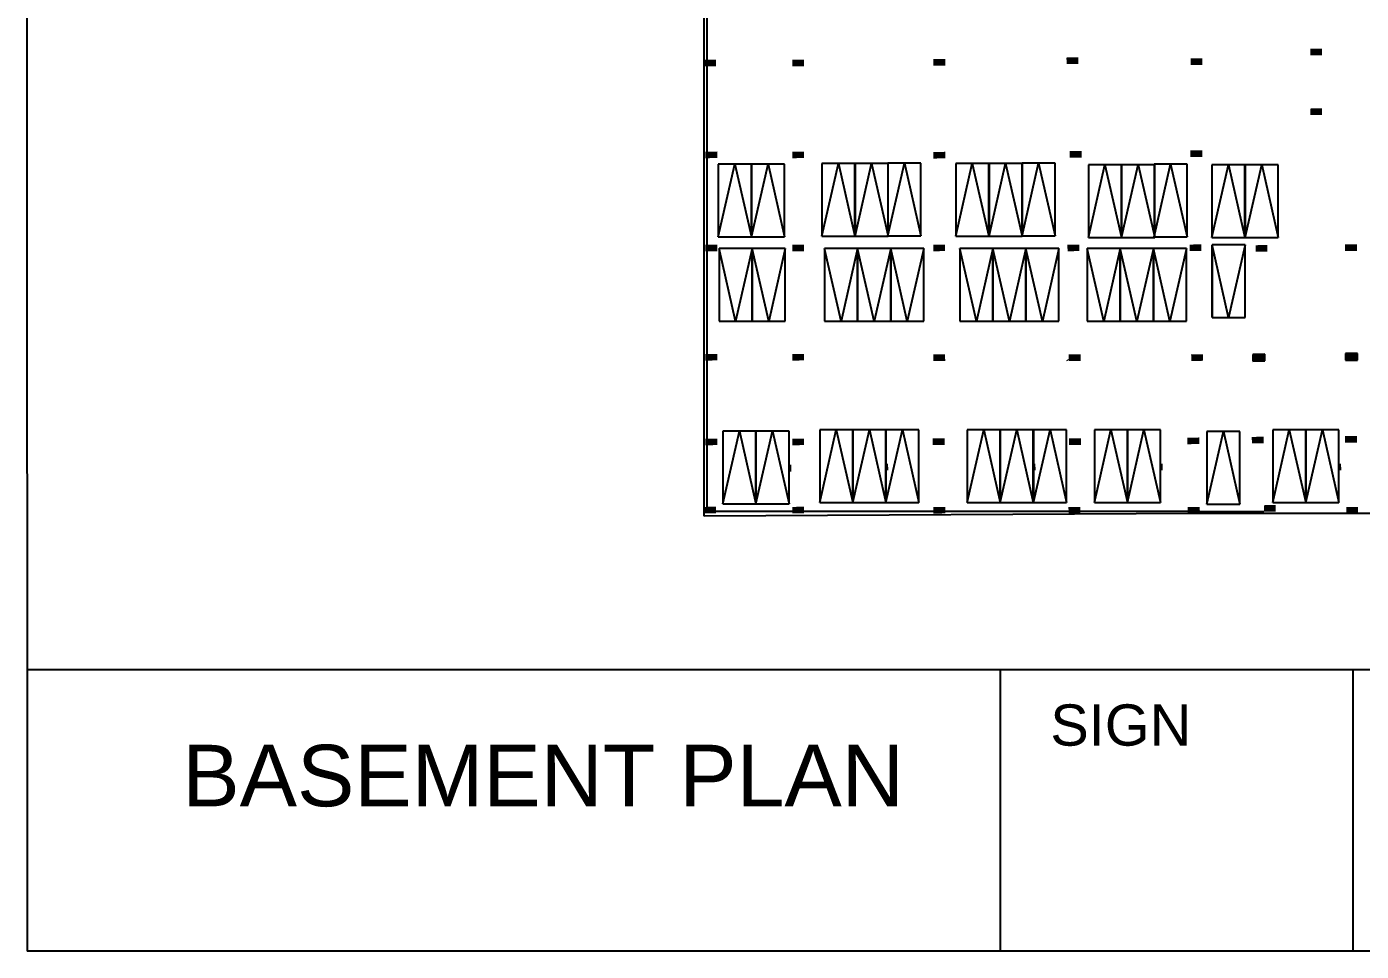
# Model space of a CAD drawing. Header units: millimetres. Extents: x 587797 to 2274247, y 1711 to 439204.
# Drawn here: x 587797 to 688771, y 176209 to 246203 of the extents above; entities that cross this region are included whole.
import ezdxf

# ---------------------------------------------------------------- set-up
doc = ezdxf.new("R2010")
doc.units = ezdxf.units.MM
doc.layers.add('finiture', color=7, linetype='Continuous', lineweight=20)
doc.styles.get("Standard").update_dxf_attribs({"font": 'arial.ttf'})

msp = doc.modelspace()

# ---------------------------------------------------------------- hatches: boundary and pattern name
h = msp.add_hatch(color=256)
h.dxf.hatch_style = 1
h.paths.add_polyline_path([(685809.726, 244034.076), (685805.439, 244534.058), (684905.472, 244526.34), (684909.759, 244026.358)])
h = msp.add_hatch(color=256)
h.dxf.hatch_style = 1
h.paths.add_polyline_path([(639947.306, 243205.961), (639943.018, 243705.942), (639043.051, 243698.224), (639047.339, 243198.243)])
h = msp.add_hatch(color=256)
h.dxf.hatch_style = 1
h.paths.add_polyline_path([(646617.943, 243205.961), (646613.655, 243705.942), (645713.688, 243698.224), (645717.976, 243198.243)])
h = msp.add_hatch(color=256)
h.dxf.hatch_style = 1
h.paths.add_polyline_path([(657294.671, 243253.62), (657290.384, 243753.602), (656390.417, 243745.884), (656394.704, 243245.902)])
h = msp.add_hatch(color=256)
h.dxf.hatch_style = 1
h.paths.add_polyline_path([(667369.526, 243377.478), (667365.239, 243877.46), (666465.272, 243869.742), (666469.56, 243369.76)])
h = msp.add_hatch(color=256)
h.dxf.hatch_style = 1
h.paths.add_polyline_path([(676752.936, 243314.937), (676748.648, 243814.918), (675848.681, 243807.2), (675852.969, 243307.219)])
h = msp.add_hatch(color=256)
h.dxf.hatch_style = 1
h.paths.add_polyline_path([(685809.726, 239516.507), (685805.439, 240016.489), (684905.472, 240008.771), (684909.759, 239508.789)])
h = msp.add_hatch(color=256)
h.dxf.hatch_style = 1
h.paths.add_polyline_path([(640042.235, 236254.43), (640037.948, 236754.412), (639137.981, 236746.694), (639142.268, 236246.712)])
h = msp.add_hatch(color=256)
h.dxf.hatch_style = 1
h.paths.add_polyline_path([(646617.943, 236254.43), (646613.655, 236754.412), (645713.688, 236746.694), (645717.976, 236246.712)])
h = msp.add_hatch(color=256)
h.dxf.hatch_style = 1
h.paths.add_polyline_path([(657294.671, 236229.792), (657290.384, 236729.774), (656390.417, 236722.056), (656394.704, 236222.074)])
h = msp.add_hatch(color=256)
h.dxf.hatch_style = 1
h.paths.add_polyline_path([(667616.179, 236289.878), (667611.891, 236789.86), (666711.924, 236782.142), (666716.212, 236282.16)])
h = msp.add_hatch(color=256)
h.dxf.hatch_style = 1
h.paths.add_polyline_path([(676745.586, 236339.225), (676741.298, 236839.207), (675841.332, 236831.489), (675845.619, 236331.507)])
h = msp.add_hatch(color=256)
h.dxf.hatch_style = 1
h.paths.add_polyline_path([(640042.235, 229208.722), (640037.948, 229708.704), (639137.981, 229700.986), (639142.268, 229201.004)])
h = msp.add_hatch(color=256)
h.dxf.hatch_style = 1
h.paths.add_polyline_path([(646617.943, 229208.722), (646613.655, 229708.704), (645713.688, 229700.986), (645717.976, 229201.004)])
h = msp.add_hatch(color=256)
h.dxf.hatch_style = 1
h.paths.add_polyline_path([(657284.731, 229213.127), (657280.443, 229713.109), (656380.476, 229705.391), (656384.764, 229205.41)])
h = msp.add_hatch(color=256)
h.dxf.hatch_style = 1
h.paths.add_polyline_path([(667443.837, 229213.127), (667439.549, 229713.109), (666539.582, 229705.391), (666543.87, 229205.41)])
h = msp.add_hatch(color=256)
h.dxf.hatch_style = 1
h.paths.add_polyline_path([(676679.302, 229219.643), (676675.014, 229719.625), (675775.047, 229711.907), (675779.335, 229211.926)])
h = msp.add_hatch(color=256)
h.dxf.hatch_style = 1
h.paths.add_polyline_path([(681671.601, 229170.048), (681667.314, 229670.03), (680767.347, 229662.312), (680771.634, 229162.33)])
h = msp.add_hatch(color=256)
h.dxf.hatch_style = 1
h.paths.add_polyline_path([(688446.314, 229228.146), (688442.026, 229728.128), (687542.059, 229720.41), (687546.347, 229220.428)])
h = msp.add_hatch(color=256)
h.dxf.hatch_style = 1
h.paths.add_polyline_path([(640042.235, 220936.336), (640037.948, 221436.317), (639137.981, 221428.599), (639142.268, 220928.618)])
h = msp.add_hatch(color=256)
h.dxf.hatch_style = 1
h.paths.add_polyline_path([(646617.943, 220936.336), (646613.655, 221436.317), (645713.688, 221428.599), (645717.976, 220928.618)])
h = msp.add_hatch(color=256)
h.dxf.hatch_style = 1
h.paths.add_polyline_path([(657287.969, 220906.323), (657283.682, 221406.305), (656383.715, 221398.587), (656388.002, 220898.606)])
h = msp.add_hatch(color=256)
h.dxf.hatch_style = 1
h.paths.add_polyline_path([(667544.037, 220902.465), (667539.749, 221402.446), (666639.782, 221394.728), (666644.07, 220894.747)])
h = msp.add_hatch(color=256)
h.dxf.hatch_style = 1
h.paths.add_polyline_path([(676802.243, 220908.981), (676797.955, 221408.962), (675897.988, 221401.244), (675902.276, 220901.263)])
h = msp.add_hatch(color=256)
h.dxf.hatch_style = 1
h.paths.add_polyline_path([(681465.403, 220902.465), (681461.115, 221402.446), (680561.148, 221394.728), (680565.436, 220894.747)])
h = msp.add_hatch(color=256)
h.dxf.hatch_style = 1
h.paths.add_polyline_path([(688475.21, 220962.579), (688470.923, 221462.56), (687570.956, 221454.843), (687575.243, 220954.861)])
h = msp.add_hatch(color=256)
h.dxf.hatch_style = 1
h.paths.add_polyline_path([(676520.668, 214605.041), (676516.38, 215105.023), (675616.413, 215097.305), (675620.701, 214597.324)])
h = msp.add_hatch(color=256)
h.dxf.hatch_style = 1
h.paths.add_polyline_path([(681390.707, 214659.567), (681386.419, 215159.549), (680486.452, 215151.831), (680490.74, 214651.85)])
h = msp.add_hatch(color=256)
h.dxf.hatch_style = 1
h.paths.add_polyline_path([(688445.61, 214720.068), (688441.322, 215220.05), (687541.356, 215212.332), (687545.643, 214712.351)])
h = msp.add_hatch(color=256)
h.dxf.hatch_style = 1
h.paths.add_polyline_path([(640042.235, 214526.884), (640037.948, 215026.865), (639137.981, 215019.148), (639142.268, 214519.166)])
h = msp.add_hatch(color=256)
h.dxf.hatch_style = 1
h.paths.add_polyline_path([(646617.943, 214526.884), (646613.655, 215026.865), (645713.688, 215019.148), (645717.976, 214519.166)])
h = msp.add_hatch(color=256)
h.dxf.hatch_style = 1
h.paths.add_polyline_path([(657251.659, 214541.006), (657247.371, 215040.987), (656347.404, 215033.27), (656351.692, 214533.288)])
h = msp.add_hatch(color=256)
h.dxf.hatch_style = 1
h.paths.add_polyline_path([(667565.483, 214541.006), (667561.195, 215040.987), (666661.228, 215033.27), (666665.516, 214533.288)])
h = msp.add_hatch(color=256)
h.dxf.hatch_style = 1
h.paths.add_polyline_path([(639947.306, 209361.041), (639943.018, 209861.023), (639043.051, 209853.305), (639047.339, 209353.323)])
h = msp.add_hatch(color=256)
h.dxf.hatch_style = 1
h.paths.add_polyline_path([(646617.943, 209361.041), (646613.655, 209861.023), (645713.688, 209853.305), (645717.976, 209353.323)])
h = msp.add_hatch(color=256)
h.dxf.hatch_style = 1
h.paths.add_polyline_path([(657294.671, 209353.377), (657290.384, 209853.359), (656390.417, 209845.641), (656394.704, 209345.659)])
h = msp.add_hatch(color=256)
h.dxf.hatch_style = 1
h.paths.add_polyline_path([(667520.761, 209339.143), (667516.473, 209839.125), (666616.506, 209831.407), (666620.794, 209331.425)])
h = msp.add_hatch(color=256)
h.dxf.hatch_style = 1
h.paths.add_polyline_path([(676544.704, 209345.659), (676540.417, 209845.641), (675640.45, 209837.923), (675644.737, 209337.941)])
h = msp.add_hatch(color=256)
h.dxf.hatch_style = 1
h.paths.add_polyline_path([(682302.221, 209489.143), (682297.933, 209989.125), (681397.966, 209981.407), (681402.254, 209481.425)])
h = msp.add_hatch(color=256)
h.dxf.hatch_style = 1
h.paths.add_polyline_path([(688529.842, 209339.143), (688525.554, 209839.125), (687625.587, 209831.407), (687629.875, 209331.425)])

# ---------------------------------------------------------------- linework, layer by layer
for p, q in [((587796.905, 316197.711), (587823.088, 176208.633)), ((639273.484, 209643.529), (639273.484, 313576.949)), ((639043.484, 209139.688), (639043.484, 293346.949)), ((640122.758, 235794.112), (640122.758, 230294.112)), ((642622.758, 235794.112), (640122.758, 235794.112)), ((640122.758, 230294.112), (641372.758, 235794.112)), ((641372.758, 235794.112), (642622.758, 230294.112)), ((642622.758, 230294.112), (642622.758, 235794.112)), ((642641.768, 235794.112), (642641.768, 230294.112)), ((645141.768, 235794.112), (642641.768, 235794.112)), ((642641.768, 230294.112), (643891.768, 235794.112)), ((643891.768, 235794.112), (645141.768, 230294.112)), ((645141.768, 230294.112), (645141.768, 235794.112)), ((647954.544, 235840.96), (647954.544, 230340.96)), ((650454.544, 235840.96), (647954.544, 235840.96)), ((647954.544, 230340.96), (649204.544, 235840.96)), ((649204.544, 235840.96), (650454.544, 230340.96)), ((650454.544, 230340.96), (650454.544, 235840.96)), ((650473.554, 235840.96), (650473.554, 230340.96)), ((652973.554, 235840.96), (650473.554, 235840.96)), ((650473.554, 230340.96), (651723.554, 235840.96)), ((651723.554, 235840.96), (652973.554, 230340.96)), ((652956.82, 235882.901), (652956.82, 230382.901)), ((655456.82, 235882.901), (652956.82, 235882.901)), ((652956.82, 230382.901), (654206.82, 235882.901)), ((652973.554, 230340.96), (652973.554, 235840.96)), ((654206.82, 235882.901), (655456.82, 230382.901)), ((655456.82, 230382.901), (655456.82, 235882.901)), ((658084.272, 235840.96), (658084.272, 230340.96)), ((660584.272, 235840.96), (658084.272, 235840.96)), ((658084.272, 230340.96), (659334.272, 235840.96)), ((659334.272, 235840.96), (660584.272, 230340.96)), ((660584.272, 230340.96), (660584.272, 235840.96)), ((660603.282, 235840.96), (660603.282, 230340.96)), ((663103.282, 235840.96), (660603.282, 235840.96)), ((660603.282, 230340.96), (661853.282, 235840.96)), ((661853.282, 235840.96), (663103.282, 230340.96)), ((663103.282, 230340.96), (663103.282, 235840.96)), ((663107.884, 235882.901), (663107.884, 230382.901)), ((665607.884, 235882.901), (663107.884, 235882.901)), ((663107.884, 230382.901), (664357.884, 235882.901)), ((664357.884, 235882.901), (665607.884, 230382.901)), ((665607.884, 230382.901), (665607.884, 235882.901)), ((668120.25, 235747.264), (668120.25, 230247.264)), ((670620.25, 235747.264), (668120.25, 235747.264)), ((668120.25, 230247.264), (669370.25, 235747.264)), ((669370.25, 235747.264), (670620.25, 230247.264)), ((670620.25, 230247.264), (670620.25, 235747.264)), ((670639.26, 235747.264), (670639.26, 230247.264)), ((673139.26, 235747.264), (670639.26, 235747.264)), ((670639.26, 230247.264), (671889.26, 235747.264)), ((671889.26, 235747.264), (673139.26, 230247.264)), ((673089.812, 235795.991), (673089.812, 230295.991)), ((675589.812, 235795.991), (673089.812, 235795.991)), ((673089.812, 230295.991), (674339.812, 235795.991)), ((673139.26, 230247.264), (673139.26, 235747.264)), ((674339.812, 235795.991), (675589.812, 230295.991)), ((675589.812, 230295.991), (675589.812, 235795.991)), ((677467.979, 235747.264), (677467.979, 230247.264)), ((679967.979, 235747.264), (677467.979, 235747.264)), ((677467.979, 230247.264), (678717.979, 235747.264)), ((678717.979, 235747.264), (679967.979, 230247.264)), ((679967.979, 230247.264), (679967.979, 235747.264)), ((679986.989, 235747.264), (679986.989, 230247.264)), ((682486.989, 235747.264), (679986.989, 235747.264)), ((679986.989, 230247.264), (681236.989, 235747.264)), ((681236.989, 235747.264), (682486.989, 230247.264)), ((682486.989, 230247.264), (682486.989, 235747.264)), ((640122.758, 230294.112), (642622.758, 230294.112)), ((642641.768, 230294.112), (645141.768, 230294.112)), ((647954.544, 230340.96), (650454.544, 230340.96)), ((650473.554, 230340.96), (652973.554, 230340.96)), ((652956.82, 230382.901), (655456.82, 230382.901)), ((658084.272, 230340.96), (660584.272, 230340.96)), ((660603.282, 230340.96), (663103.282, 230340.96)), ((663107.884, 230382.901), (665607.884, 230382.901)), ((668120.25, 230247.264), (670620.25, 230247.264)), ((670639.26, 230247.264), (673139.26, 230247.264)), ((673089.812, 230295.991), (675589.812, 230295.991)), ((677467.979, 230247.264), (679967.979, 230247.264)), ((679986.989, 230247.264), (682486.989, 230247.264)), ((642684.03, 229421.479), (640184.03, 229421.479)), ((640184.03, 229421.479), (640184.03, 223921.479)), ((641434.03, 223921.479), (640184.03, 229421.479)), ((642684.03, 229421.479), (641434.03, 223921.479)), ((642684.03, 223921.479), (642684.03, 229421.479)), ((645184.03, 229421.479), (642684.03, 229421.479)), ((642684.03, 229421.479), (642684.03, 223921.479)), ((643934.03, 223921.479), (642684.03, 229421.479)), ((645184.03, 229421.479), (643934.03, 223921.479)), ((645184.03, 223921.479), (645184.03, 229421.479)), ((650665.598, 229421.479), (648165.598, 229421.479)), ((648165.598, 229421.479), (648165.598, 223921.479)), ((649415.598, 223921.479), (648165.598, 229421.479)), ((650665.598, 229421.479), (649415.598, 223921.479)), ((650665.598, 223921.479), (650665.598, 229421.479)), ((653165.598, 229421.479), (650665.598, 229421.479)), ((650665.598, 229421.479), (650665.598, 223921.479)), ((651915.598, 223921.479), (650665.598, 229421.479)), ((653165.598, 229421.479), (651915.598, 223921.479)), ((653165.598, 223921.479), (653165.598, 229421.479)), ((653165.598, 223921.479), (653165.598, 229421.479)), ((655665.598, 229421.479), (653165.598, 229421.479)), ((653165.598, 229421.479), (653165.598, 223921.479)), ((654415.598, 223921.479), (653165.598, 229421.479)), ((655665.598, 229421.479), (654415.598, 223921.479)), ((655665.598, 223921.479), (655665.598, 229421.479)), ((660896.958, 229421.479), (658396.958, 229421.479)), ((658396.958, 229421.479), (658396.958, 223921.479)), ((659646.958, 223921.479), (658396.958, 229421.479)), ((660896.958, 229421.479), (659646.958, 223921.479)), ((660896.958, 223921.479), (660896.958, 229421.479)), ((663396.958, 229421.479), (660896.958, 229421.479)), ((660896.958, 229421.479), (660896.958, 223921.479)), ((662146.958, 223921.479), (660896.958, 229421.479)), ((663396.958, 229421.479), (662146.958, 223921.479)), ((663396.958, 223921.479), (663396.958, 229421.479)), ((663396.958, 223921.479), (663396.958, 229421.479)), ((665896.958, 229421.479), (663396.958, 229421.479)), ((663396.958, 229421.479), (663396.958, 223921.479)), ((664646.958, 223921.479), (663396.958, 229421.479)), ((665896.958, 229421.479), (664646.958, 223921.479)), ((665896.958, 223921.479), (665896.958, 229421.479)), ((670539.105, 229421.479), (668039.105, 229421.479)), ((668039.105, 229421.479), (668039.105, 223921.479)), ((669289.105, 223921.479), (668039.105, 229421.479)), ((670539.105, 229421.479), (669289.105, 223921.479)), ((670539.105, 223921.479), (670539.105, 229421.479)), ((673039.105, 229421.479), (670539.105, 229421.479)), ((670539.105, 229421.479), (670539.105, 223921.479)), ((671789.105, 223921.479), (670539.105, 229421.479)), ((673039.105, 229421.479), (671789.105, 223921.479)), ((673039.105, 223921.479), (673039.105, 229421.479)), ((673039.105, 223921.479), (673039.105, 229421.479)), ((675539.105, 229421.479), (673039.105, 229421.479)), ((673039.105, 229421.479), (673039.105, 223921.479)), ((674289.105, 223921.479), (673039.105, 229421.479)), ((675539.105, 229421.479), (674289.105, 223921.479)), ((675539.105, 223921.479), (675539.105, 229421.479)), ((677483.436, 224179.011), (677483.436, 229679.011)), ((679983.436, 229679.011), (677483.436, 229679.011)), ((677483.436, 229679.011), (677483.436, 224179.011)), ((678733.436, 224179.011), (677483.436, 229679.011)), ((679983.436, 229679.011), (678733.436, 224179.011)), ((679983.436, 224179.011), (679983.436, 229679.011)), ((677483.436, 224179.011), (679983.436, 224179.011)), ((640184.03, 223921.479), (642684.03, 223921.479)), ((642684.03, 223921.479), (645184.03, 223921.479)), ((648165.598, 223921.479), (650665.598, 223921.479)), ((650665.598, 223921.479), (653165.598, 223921.479)), ((653165.598, 223921.479), (655665.598, 223921.479)), ((658396.958, 223921.479), (660896.958, 223921.479)), ((660896.958, 223921.479), (663396.958, 223921.479)), ((663396.958, 223921.479), (665896.958, 223921.479)), ((668039.105, 223921.479), (670539.105, 223921.479)), ((670539.105, 223921.479), (673039.105, 223921.479)), ((673039.105, 223921.479), (675539.105, 223921.479)), ((681461.115, 221402.446), (680561.148, 221394.728)), ((680561.148, 221394.728), (680565.436, 220894.747)), ((681465.403, 220902.465), (681461.115, 221402.446)), ((688470.923, 221462.56), (687570.956, 221454.843)), ((687570.956, 221454.843), (687575.243, 220954.861)), ((688475.21, 220962.579), (688470.923, 221462.56)), ((680565.436, 220894.747), (681465.403, 220902.465)), ((687575.243, 220954.861), (688475.21, 220962.579)), ((640471.625, 215582.498), (640471.625, 210082.498)), ((642971.625, 215582.498), (640471.625, 215582.498)), ((640471.625, 210082.498), (641721.625, 215582.498)), ((641721.625, 215582.498), (642971.625, 210082.498)), ((642971.625, 210082.498), (642971.625, 215582.498)), ((642971.625, 215582.498), (642971.625, 210082.498)), ((645471.625, 215582.498), (642971.625, 215582.498)), ((642971.625, 210082.498), (644221.625, 215582.498)), ((644221.625, 215582.498), (645471.625, 210082.498)), ((645471.625, 210082.498), (645471.625, 215582.498)), ((647800.579, 215674.89), (647800.579, 210174.89)), ((650300.579, 215674.89), (647800.579, 215674.89)), ((647800.579, 210174.89), (649050.579, 215674.89)), ((649050.579, 215674.89), (650300.579, 210174.89)), ((650300.579, 210174.89), (650300.579, 215674.89)), ((650300.579, 215674.89), (650300.579, 210174.89)), ((652800.579, 215674.89), (650300.579, 215674.89)), ((650300.579, 210174.89), (651550.579, 215674.89)), ((651550.579, 215674.89), (652800.579, 210174.89)), ((652800.579, 210174.89), (652800.579, 215674.89)), ((652800.579, 215674.89), (652800.579, 210174.89)), ((655300.579, 215674.89), (652800.579, 215674.89)), ((652800.579, 210174.89), (654050.579, 215674.89)), ((654050.579, 215674.89), (655300.579, 210174.89)), ((655300.579, 210174.89), (655300.579, 215674.89)), ((658949.986, 215674.89), (658949.986, 210174.89)), ((661449.986, 215674.89), (658949.986, 215674.89)), ((658949.986, 210174.89), (660199.986, 215674.89)), ((660199.986, 215674.89), (661449.986, 210174.89)), ((661449.986, 210174.89), (661449.986, 215674.89)), ((661449.986, 215674.89), (661449.986, 210174.89)), ((663949.986, 215674.89), (661449.986, 215674.89)), ((661449.986, 210174.89), (662699.986, 215674.89)), ((662699.986, 215674.89), (663949.986, 210174.89)), ((663949.986, 210174.89), (663949.986, 215674.89)), ((663972.863, 215672.691), (663972.863, 210172.691)), ((666472.863, 215672.691), (663972.863, 215672.691)), ((663972.863, 210172.691), (665222.863, 215672.691)), ((665222.863, 215672.691), (666472.863, 210172.691)), ((666472.863, 210172.691), (666472.863, 215672.691)), ((668578.16, 215674.89), (668578.16, 210174.89)), ((671078.16, 215674.89), (668578.16, 215674.89)), ((668578.16, 210174.89), (669828.16, 215674.89)), ((669828.16, 215674.89), (671078.16, 210174.89)), ((671078.16, 210174.89), (671078.16, 215674.89)), ((671078.16, 215674.89), (671078.16, 210174.89)), ((673578.16, 215674.89), (671078.16, 215674.89)), ((671078.16, 210174.89), (672328.16, 215674.89)), ((672328.16, 215674.89), (673578.16, 210174.89)), ((673578.16, 210174.89), (673578.16, 215674.89)), ((677088.828, 215552.38), (677088.828, 210052.38)), ((679588.828, 215552.38), (677088.828, 215552.38)), ((677088.828, 210052.38), (678338.828, 215552.38)), ((678338.828, 215552.38), (679588.828, 210052.38)), ((679588.828, 210052.38), (679588.828, 215552.38)), ((682075.636, 215674.89), (682075.636, 210174.89)), ((684575.636, 215674.89), (682075.636, 215674.89)), ((682075.636, 210174.89), (683325.636, 215674.89)), ((683325.636, 215674.89), (684575.636, 210174.89)), ((684575.636, 210174.89), (684575.636, 215674.89)), ((684575.636, 215674.89), (684575.636, 210174.89)), ((687075.636, 215674.89), (684575.636, 215674.89)), ((684575.636, 210174.89), (685825.636, 215674.89)), ((685825.636, 215674.89), (687075.636, 210174.89)), ((687075.636, 210174.89), (687075.636, 215674.89)), ((652883.017, 213122.732), (652887.304, 212622.751)), ((664032.424, 213122.732), (664036.711, 212622.751)), ((673660.598, 213122.732), (673664.885, 212622.751)), ((687158.073, 213122.732), (687162.361, 212622.751)), ((645554.062, 213030.341), (645558.35, 212530.359)), ((640471.625, 210082.498), (642971.625, 210082.498)), ((642971.625, 210082.498), (645471.625, 210082.498)), ((647800.579, 210174.89), (650300.579, 210174.89)), ((650300.579, 210174.89), (652800.579, 210174.89)), ((652800.579, 210174.89), (655300.579, 210174.89)), ((658949.986, 210174.89), (661449.986, 210174.89)), ((661449.986, 210174.89), (663949.986, 210174.89)), ((663972.863, 210172.691), (666472.863, 210172.691)), ((668578.16, 210174.89), (671078.16, 210174.89)), ((671078.16, 210174.89), (673578.16, 210174.89)), ((677088.828, 210052.38), (679588.828, 210052.38)), ((682075.636, 210174.89), (684575.636, 210174.89)), ((684575.636, 210174.89), (687075.636, 210174.89)), ((676395.137, 209346.949), (639043.484, 209139.688)), ((676545.137, 209496.949), (639767, 209496.949)), ((691395.137, 209346.949), (676395.137, 209346.949)), ((676545.137, 209496.949), (681395.137, 209496.949)), ((786671.77, 197538.04), (587819.103, 197512.427)), ((661451.435, 197521.911), (661451.435, 176208.633)), ((688138.682, 197525.349), (688138.682, 176208.633)), ((786610.985, 176208.633), (587823.088, 176208.633))]:
    msp.add_line(p, q)
at = {"layer": 'finiture'}
msp.add_line((666501.395, 220925.1), (666969.048, 221195.1), dxfattribs=at)

# ---------------------------------------------------------------- texts
for s, height, p in [('SIGN', 3123.7899, (665241.511, 191776.68)), ('BASEMENT PLAN', 4657.56938, (599571.257, 187185.554))]:
    msp.add_text(s, height=height).set_placement(p)

doc.saveas('drawing.dxf')
